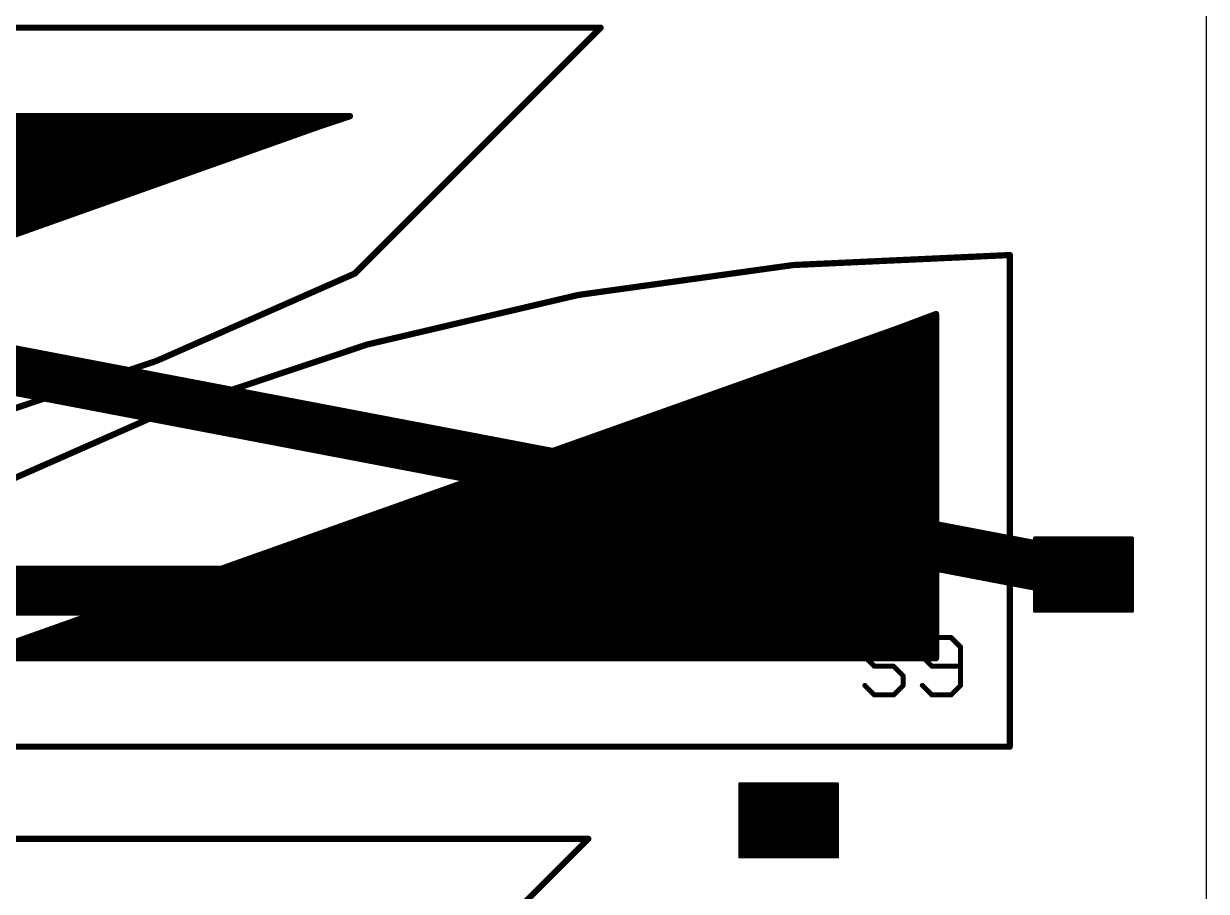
# Model space of a CAD drawing. Extents: x 0 to 82, y 0 to 110.
# Drawn here: x 57.93 to 82, y 36.56 to 54.21 of the extents above; entities that cross this region are included whole.
import ezdxf

# ---------------------------------------------------------------- set-up
doc = ezdxf.new("R2010")
doc.units = 0
for name, color, linetype in [('1', 22, 'CONTINUOUS'), ('16', 175, 'CONTINUOUS'), ('17', 82, 'CONTINUOUS'), ('18', 82, 'CONTINUOUS'), ('20', 7, 'CONTINUOUS'), ('21', 253, 'CONTINUOUS'), ('23', 7, 'CONTINUOUS'), ('25', 253, 'CONTINUOUS'), ('29', 253, 'CONTINUOUS'), ('30', 253, 'CONTINUOUS'), ('31', 253, 'CONTINUOUS')]:
    doc.layers.add(name, color=color, linetype=linetype)

# ---------------------------------------------------------------- blocks, each defined once
blk = doc.blocks.new('ROUNDP')
at = {"const_width": 0.5}
blk.add_lwpolyline([(0, -0.25, 1), (0, 0.25, 1), (0, -0.25)], format="xyb", dxfattribs=at)
blk = doc.blocks.new('RECT')
blk.add_solid([(-0.5, -0.5), (0.5, -0.5), (-0.5, 0.5), (0.5, 0.5)])
blk = doc.blocks.new('ROUNDV')
at = {"const_width": 0.5}
blk.add_lwpolyline([(0, -0.25, 1), (0, 0.25, 1), (0, -0.25)], format="xyb", dxfattribs=at)

msp = doc.modelspace()

# ---------------------------------------------------------------- linework, layer by layer
at = {"layer": '1'}
for p, q in [((45.125, 52.125), (61.8922, 52.125)), ((61.8922, 52.125), (61.9562, 52.1168)), ((61.9562, 52.1168), (62.016, 52.0927)), ((62.016, 52.0927), (62.0679, 52.0544)), ((62.0679, 52.0544), (62.1085, 52.0041)), ((62.1085, 52.0041), (62.135, 51.9453)), ((62.1189, 51.7566), (62.0828, 51.7031)), ((62.1404, 51.8174), (62.1189, 51.7566)), ((62.135, 51.9453), (62.1459, 51.8817)), ((62.1459, 51.8817), (62.1404, 51.8174)), ((61.9767, 51.6315), (45.125, 45.625)), ((62.0343, 51.6605), (61.9767, 51.6315)), ((62.0828, 51.7031), (62.0343, 51.6605)), ((59.3983, 41.9935), (76.25, 48)), ((76.25, 48), (76.25, 41.5)), ((59.2561, 41.8684), (59.2922, 41.9219)), ((59.2922, 41.9219), (59.3407, 41.9645)), ((59.3407, 41.9645), (59.3983, 41.9935)), ((59.2291, 41.7433), (59.2346, 41.8076)), ((59.24, 41.6797), (59.2291, 41.7433)), ((59.2346, 41.8076), (59.2561, 41.8684)), ((59.2665, 41.6209), (59.24, 41.6797)), ((59.3071, 41.5706), (59.2665, 41.6209)), ((59.359, 41.5323), (59.3071, 41.5706)), ((59.4188, 41.5082), (59.359, 41.5323)), ((59.4828, 41.5), (59.4188, 41.5082)), ((76.25, 41.5), (59.4828, 41.5))]:
    msp.add_line(p, q, dxfattribs=at)
for points, const_width in [([(70.612, 42.672), (75.4, 44.6)], 1.016), ([(80.5, 43.75), (78.5, 43.75)], 0.05), ([(78.5, 43.75), (78.5, 42.25)], 0.05), ([(78.5, 43.7), (80.5, 43.7)], 0.05), ([(78.5, 43.65), (80.5, 43.65)], 0.05), ([(78.5, 43.6), (80.5, 43.6)], 0.05), ([(78.5, 43.55), (80.5, 43.55)], 0.05), ([(80.5, 42.25), (80.5, 43.75)], 0.05), ([(78.5, 43.5), (80.5, 43.5)], 0.05), ([(78.5, 43.45), (80.5, 43.45)], 0.05), ([(78.5, 43.4), (80.5, 43.4)], 0.05), ([(78.5, 43.35), (80.5, 43.35)], 0.05), ([(78.5, 43.3), (80.5, 43.3)], 0.05), ([(65.024, 42.672), (70.612, 42.672)], 1.016), ([(78.5, 43.25), (80.5, 43.25)], 0.05), ([(78.5, 43.2), (80.5, 43.2)], 0.05), ([(78.5, 43.15), (80.5, 43.15)], 0.05), ([(78.5, 43.1), (80.5, 43.1)], 0.05), ([(78.5, 43.05), (80.5, 43.05)], 0.05), ([(78.5, 43), (80.5, 43)], 0.05), ([(78.5, 42.95), (80.5, 42.95)], 0.05), ([(78.5, 42.9), (80.5, 42.9)], 0.05), ([(78.5, 42.85), (80.5, 42.85)], 0.05), ([(78.5, 42.8), (80.5, 42.8)], 0.05), ([(78.5, 42.75), (80.5, 42.75)], 0.05), ([(78.5, 42.7), (80.5, 42.7)], 0.05), ([(78.5, 42.65), (80.5, 42.65)], 0.05), ([(78.5, 42.6), (80.5, 42.6)], 0.05), ([(78.5, 42.55), (80.5, 42.55)], 0.05), ([(78.5, 42.5), (80.5, 42.5)], 0.05), ([(78.5, 42.45), (80.5, 42.45)], 0.05), ([(78.5, 42.4), (80.5, 42.4)], 0.05), ([(78.5, 42.35), (80.5, 42.35)], 0.05), ([(78.5, 42.3), (80.5, 42.3)], 0.05), ([(78.5, 42.25), (80.5, 42.25)], 0.05), ([(78.5, 42.25), (80.5, 42.25)], 0.05)]:
    msp.add_lwpolyline(points, dxfattribs=dict(at, const_width=const_width))
for points, const_width in [([(75.4949, 44.3644, 1), (75.3051, 44.8356)], 0.508), ([(78.5, 43.7625, 1), (78.5, 43.7375)], 0.025), ([(78.5125, 43.75, 1), (78.4875, 43.75)], 0.025), ([(78.5, 43.7125, 1), (78.5, 43.6875)], 0.025), ([(78.5, 43.6625, 1), (78.5, 43.6375)], 0.025), ([(78.5, 43.6125, 1), (78.5, 43.5875)], 0.025), ([(78.5, 43.5625, 1), (78.5, 43.5375)], 0.025), ([(80.5125, 43.75, 1), (80.4875, 43.75)], 0.025), ([(80.5, 43.7375, 1), (80.5, 43.7625)], 0.025), ([(80.5, 43.6875, 1), (80.5, 43.7125)], 0.025), ([(80.5, 43.6375, 1), (80.5, 43.6625)], 0.025), ([(80.5, 43.5875, 1), (80.5, 43.6125)], 0.025), ([(80.5, 43.5375, 1), (80.5, 43.5625)], 0.025), ([(78.5, 43.5125, 1), (78.5, 43.4875)], 0.025), ([(78.5, 43.4625, 1), (78.5, 43.4375)], 0.025), ([(78.5, 43.4125, 1), (78.5, 43.3875)], 0.025), ([(78.5, 43.3625, 1), (78.5, 43.3375)], 0.025), ([(78.5, 43.3125, 1), (78.5, 43.2875)], 0.025), ([(80.5, 43.4875, 1), (80.5, 43.5125)], 0.025), ([(80.5, 43.4375, 1), (80.5, 43.4625)], 0.025), ([(80.5, 43.3875, 1), (80.5, 43.4125)], 0.025), ([(80.5, 43.3375, 1), (80.5, 43.3625)], 0.025), ([(80.5, 43.2875, 1), (80.5, 43.3125)], 0.025), ([(65.024, 42.926, 1), (65.024, 42.418)], 0.508), ([(70.5171, 42.9076, 1), (70.7069, 42.4364)], 0.508), ([(70.612, 42.418, 1), (70.612, 42.926)], 0.508), ([(78.5, 43.2625, 1), (78.5, 43.2375)], 0.025), ([(78.5, 43.2125, 1), (78.5, 43.1875)], 0.025), ([(78.5, 43.1625, 1), (78.5, 43.1375)], 0.025), ([(78.5, 43.1125, 1), (78.5, 43.0875)], 0.025), ([(80.5, 43.2375, 1), (80.5, 43.2625)], 0.025), ([(80.5, 43.1875, 1), (80.5, 43.2125)], 0.025), ([(80.5, 43.1375, 1), (80.5, 43.1625)], 0.025), ([(80.5, 43.0875, 1), (80.5, 43.1125)], 0.025), ([(78.5, 43.0625, 1), (78.5, 43.0375)], 0.025), ([(78.5, 43.0125, 1), (78.5, 42.9875)], 0.025), ([(78.5, 42.9625, 1), (78.5, 42.9375)], 0.025), ([(78.5, 42.9125, 1), (78.5, 42.8875)], 0.025), ([(78.5, 42.8625, 1), (78.5, 42.8375)], 0.025), ([(80.5, 43.0375, 1), (80.5, 43.0625)], 0.025), ([(80.5, 42.9875, 1), (80.5, 43.0125)], 0.025), ([(80.5, 42.9375, 1), (80.5, 42.9625)], 0.025), ([(80.5, 42.8875, 1), (80.5, 42.9125)], 0.025), ([(80.5, 42.8375, 1), (80.5, 42.8625)], 0.025), ([(78.5, 42.8125, 1), (78.5, 42.7875)], 0.025), ([(78.5, 42.7625, 1), (78.5, 42.7375)], 0.025), ([(78.5, 42.7125, 1), (78.5, 42.6875)], 0.025), ([(78.5, 42.6625, 1), (78.5, 42.6375)], 0.025), ([(78.5, 42.6125, 1), (78.5, 42.5875)], 0.025), ([(80.5, 42.7875, 1), (80.5, 42.8125)], 0.025), ([(80.5, 42.7375, 1), (80.5, 42.7625)], 0.025), ([(80.5, 42.6875, 1), (80.5, 42.7125)], 0.025), ([(80.5, 42.6375, 1), (80.5, 42.6625)], 0.025), ([(80.5, 42.5875, 1), (80.5, 42.6125)], 0.025), ([(78.5, 42.5625, 1), (78.5, 42.5375)], 0.025), ([(78.5, 42.5125, 1), (78.5, 42.4875)], 0.025), ([(78.5, 42.4625, 1), (78.5, 42.4375)], 0.025), ([(78.5, 42.4125, 1), (78.5, 42.3875)], 0.025), ([(78.5, 42.3625, 1), (78.5, 42.3375)], 0.025), ([(80.5, 42.5375, 1), (80.5, 42.5625)], 0.025), ([(80.5, 42.4875, 1), (80.5, 42.5125)], 0.025), ([(80.5, 42.4375, 1), (80.5, 42.4625)], 0.025), ([(80.5, 42.3875, 1), (80.5, 42.4125)], 0.025), ([(80.5, 42.3375, 1), (80.5, 42.3625)], 0.025), ([(78.5, 42.3125, 1), (78.5, 42.2875)], 0.025), ([(78.5, 42.2625, 1), (78.5, 42.2375)], 0.025), ([(78.5, 42.2625, 1), (78.5, 42.2375)], 0.025), ([(78.4875, 42.25, 1), (78.5125, 42.25)], 0.025), ([(80.4875, 42.25, 1), (80.5125, 42.25)], 0.025), ([(80.5, 42.2875, 1), (80.5, 42.3125)], 0.025), ([(80.5, 42.2375, 1), (80.5, 42.2625)], 0.025), ([(80.5, 42.2375, 1), (80.5, 42.2625)], 0.025)]:
    msp.add_lwpolyline(points, format="xyb", dxfattribs=dict(at, const_width=const_width))
at = {"layer": '16', "const_width": 1.016}
for points in [[(49.276, 48.768), (79.5, 43)], [(53.34, 42.672), (65.024, 42.672)]]:
    msp.add_lwpolyline(points, dxfattribs=at)
at = {"layer": '16', "const_width": 0.508}
for points in [[(79.4524, 42.7505, 1), (79.5476, 43.2495)], [(65.024, 42.418, 1), (65.024, 42.926)]]:
    msp.add_lwpolyline(points, format="xyb", dxfattribs=at)
at = {"layer": '20'}
msp.add_line((82, 0), (82, 109.5), dxfattribs=at)
at = {"layer": '21', "const_width": 0.127}
for points in [[(69.675, 54.125), (43.375, 54.125)], [(64.675, 49.125), (69.675, 54.125)], [(78, 39.5), (78, 49.5)], [(51.7, 39.5), (78, 39.5)], [(69.425, 37.625), (43.125, 37.625)], [(64.425, 32.625), (69.425, 37.625)]]:
    msp.add_lwpolyline(points, dxfattribs=at)
at = {"layer": '21'}
for points, const_width in [([(69.6975, 54.1025, 1), (69.6525, 54.1475)], 0.0635), ([(69.675, 54.0932, 1), (69.675, 54.1568)], 0.0635), ([(78, 49.5, 0.1158), (56.7, 44.5)], 0.127), ([(78.0318, 49.5, 1), (77.9682, 49.5)], 0.0635), ([(78, 49.4682, 1), (78, 49.5318)], 0.0635), ([(43.375, 44.125, 0.1158), (64.675, 49.125)], 0.127), ([(64.6525, 49.1475, 1), (64.6975, 49.1025)], 0.0635), ([(64.6891, 49.0966, 1), (64.6609, 49.1534)], 0.0635), ([(77.9682, 39.5, 1), (78.0318, 39.5)], 0.0635), ([(78, 39.4682, 1), (78, 39.5318)], 0.0635), ([(69.4475, 37.6025, 1), (69.4025, 37.6475)], 0.0635), ([(69.425, 37.5932, 1), (69.425, 37.6568)], 0.0635)]:
    msp.add_lwpolyline(points, format="xyb", dxfattribs=dict(at, const_width=const_width))
at = {"layer": '23'}
msp.add_point((78, 39.5), dxfattribs=at)
at = {"layer": '25', "const_width": 0.1016}
for points in [[(75.2457, 41.7202), (75.0508, 41.5253)], [(75.6355, 41.7202), (75.2457, 41.7202)], [(75.8304, 41.5253), (75.6355, 41.7202)], [(76.4151, 41.7202), (76.2202, 41.5253)], [(76.8049, 41.7202), (76.4151, 41.7202)], [(76.9998, 41.5253), (76.8049, 41.7202)], [(75.0508, 41.5253), (75.0508, 41.3304)], [(76.2202, 41.5253), (76.2202, 41.3304)], [(76.9998, 40.7457), (76.9998, 41.5253)], [(75.0508, 41.3304), (75.2457, 41.1355)], [(75.2457, 41.1355), (75.6355, 41.1355)], [(75.6355, 41.1355), (75.8304, 40.9406)], [(76.2202, 41.3304), (76.4151, 41.1355)], [(76.4151, 41.1355), (76.9998, 41.1355)], [(75.8304, 40.9406), (75.8304, 40.7457)], [(75.2457, 40.5508), (75.0508, 40.7457)], [(75.8304, 40.7457), (75.6355, 40.5508)], [(76.2202, 40.7457), (76.4151, 40.5508)], [(76.8049, 40.5508), (76.9998, 40.7457)], [(75.6355, 40.5508), (75.2457, 40.5508)], [(76.4151, 40.5508), (76.8049, 40.5508)]]:
    msp.add_lwpolyline(points, dxfattribs=at)
at = {"layer": '25', "const_width": 0.0508}
for points in [[(75.2457, 41.7456, 1), (75.2457, 41.6948)], [(75.2637, 41.7022, 1), (75.2277, 41.7382)], [(75.6535, 41.7382, 1), (75.6175, 41.7022)], [(75.6355, 41.6948, 1), (75.6355, 41.7456)], [(76.4151, 41.7456, 1), (76.4151, 41.6948)], [(76.4331, 41.7022, 1), (76.3971, 41.7382)], [(76.8229, 41.7382, 1), (76.7869, 41.7022)], [(76.8049, 41.6948, 1), (76.8049, 41.7456)], [(75.0328, 41.5433, 1), (75.0688, 41.5073)], [(75.0762, 41.5253, 1), (75.0254, 41.5253)], [(75.8124, 41.5073, 1), (75.8484, 41.5433)], [(76.2022, 41.5433, 1), (76.2382, 41.5073)], [(76.2456, 41.5253, 1), (76.1948, 41.5253)], [(77.0252, 41.5253, 1), (76.9744, 41.5253)], [(76.9818, 41.5073, 1), (77.0178, 41.5433)], [(75.0688, 41.3484, 1), (75.0328, 41.3124)], [(75.0254, 41.3304, 1), (75.0762, 41.3304)], [(75.2457, 41.1609, 1), (75.2457, 41.1101)], [(75.2277, 41.1175, 1), (75.2637, 41.1535)], [(75.6535, 41.1535, 1), (75.6175, 41.1175)], [(75.6355, 41.1101, 1), (75.6355, 41.1609)], [(76.2382, 41.3484, 1), (76.2022, 41.3124)], [(76.1948, 41.3304, 1), (76.2456, 41.3304)], [(76.4151, 41.1609, 1), (76.4151, 41.1101)], [(76.3971, 41.1175, 1), (76.4331, 41.1535)], [(76.9998, 41.1101, 1), (76.9998, 41.1609)], [(75.8558, 40.9406, 1), (75.805, 40.9406)], [(75.8124, 40.9226, 1), (75.8484, 40.9586)], [(75.0688, 40.7637, 1), (75.0328, 40.7277)], [(75.805, 40.7457, 1), (75.8558, 40.7457)], [(75.8484, 40.7277, 1), (75.8124, 40.7637)], [(76.2382, 40.7637, 1), (76.2022, 40.7277)], [(76.9744, 40.7457, 1), (77.0252, 40.7457)], [(77.0178, 40.7277, 1), (76.9818, 40.7637)], [(75.2457, 40.5762, 1), (75.2457, 40.5254)], [(75.2277, 40.5328, 1), (75.2637, 40.5688)], [(75.6175, 40.5688, 1), (75.6535, 40.5328)], [(75.6355, 40.5254, 1), (75.6355, 40.5762)], [(76.4151, 40.5762, 1), (76.4151, 40.5254)], [(76.3971, 40.5328, 1), (76.4331, 40.5688)], [(76.7869, 40.5688, 1), (76.8229, 40.5328)], [(76.8049, 40.5254, 1), (76.8049, 40.5762)]]:
    msp.add_lwpolyline(points, format="xyb", dxfattribs=at)
at = {"layer": '29'}
for points, const_width in [([(64.575, 52.325), (44.875, 52.325)], 0.127), ([(64.26, 52.22), (44.875, 52.22)], 0.127), ([(63.975, 52.125), (64.575, 52.325)], 0.127), ([(63.8849, 52.093), (44.875, 52.093)], 0.127), ([(63.5274, 51.966), (44.875, 51.966)], 0.127), ([(45.675, 45.625), (63.975, 52.125)], 0.127), ([(63.1698, 51.839), (44.875, 51.839)], 0.127), ([(62.8122, 51.712), (44.875, 51.712)], 0.127), ([(62.4547, 51.585), (44.875, 51.585)], 0.127), ([(62.0971, 51.458), (44.875, 51.458)], 0.127), ([(61.7396, 51.331), (44.875, 51.331)], 0.127), ([(61.382, 51.204), (44.875, 51.204)], 0.127), ([(61.0245, 51.077), (44.875, 51.077)], 0.127), ([(60.6669, 50.95), (44.875, 50.95)], 0.127), ([(60.3094, 50.823), (44.875, 50.823)], 0.127), ([(59.9518, 50.696), (44.875, 50.696)], 0.127), ([(59.5943, 50.569), (44.875, 50.569)], 0.127), ([(59.2367, 50.442), (44.875, 50.442)], 0.127), ([(58.8792, 50.315), (44.875, 50.315)], 0.127), ([(58.5216, 50.188), (44.875, 50.188)], 0.127), ([(58.164, 50.061), (44.875, 50.061)], 0.127), ([(76.5, 48.3), (75.7, 48)], 0.127), ([(76.0627, 48.136), (76.5, 48.136)], 0.127), ([(76.4013, 48.263), (76.5, 48.263)], 0.127), ([(76.5, 41.3), (76.5, 48.3)], 0.127), ([(75.7, 48), (57.4, 41.5)], 0.127), ([(75.3678, 47.882), (76.5, 47.882)], 0.127), ([(75.724, 48.009), (76.5, 48.009)], 0.127), ([(74.6527, 47.628), (76.5, 47.628)], 0.127), ([(75.0102, 47.755), (76.5, 47.755)], 0.127), ([(73.9376, 47.374), (76.5, 47.374)], 0.127), ([(74.2951, 47.501), (76.5, 47.501)], 0.127), ([(73.2225, 47.12), (76.5, 47.12)], 0.127), ([(73.58, 47.247), (76.5, 47.247)], 0.127), ([(72.5074, 46.866), (76.5, 46.866)], 0.127), ([(72.8649, 46.993), (76.5, 46.993)], 0.127), ([(72.1498, 46.739), (76.5, 46.739)], 0.127), ([(71.4347, 46.485), (76.5, 46.485)], 0.127), ([(71.7922, 46.612), (76.5, 46.612)], 0.127), ([(70.7196, 46.231), (76.5, 46.231)], 0.127), ([(71.0771, 46.358), (76.5, 46.358)], 0.127), ([(70.0045, 45.977), (76.5, 45.977)], 0.127), ([(70.362, 46.104), (76.5, 46.104)], 0.127), ([(69.2894, 45.723), (76.5, 45.723)], 0.127), ([(69.6469, 45.85), (76.5, 45.85)], 0.127), ([(68.5743, 45.469), (76.5, 45.469)], 0.127), ([(68.9318, 45.596), (76.5, 45.596)], 0.127), ([(67.8592, 45.215), (76.5, 45.215)], 0.127), ([(68.2167, 45.342), (76.5, 45.342)], 0.127), ([(67.144, 44.961), (76.5, 44.961)], 0.127), ([(67.5016, 45.088), (76.5, 45.088)], 0.127), ([(66.4289, 44.707), (76.5, 44.707)], 0.127), ([(66.7865, 44.834), (76.5, 44.834)], 0.127), ([(66.0714, 44.58), (76.5, 44.58)], 0.127), ([(65.3563, 44.326), (76.5, 44.326)], 0.127), ([(65.7138, 44.453), (76.5, 44.453)], 0.127), ([(64.6412, 44.072), (76.5, 44.072)], 0.127), ([(64.9987, 44.199), (76.5, 44.199)], 0.127), ([(63.9261, 43.818), (76.5, 43.818)], 0.127), ([(64.2836, 43.945), (76.5, 43.945)], 0.127), ([(63.211, 43.564), (76.5, 43.564)], 0.127), ([(63.5685, 43.691), (76.5, 43.691)], 0.127), ([(62.4958, 43.31), (76.5, 43.31)], 0.127), ([(62.8534, 43.437), (76.5, 43.437)], 0.127), ([(61.7807, 43.056), (76.5, 43.056)], 0.127), ([(62.1383, 43.183), (76.5, 43.183)], 0.127), ([(61.0656, 42.802), (76.5, 42.802)], 0.127), ([(61.4232, 42.929), (76.5, 42.929)], 0.127), ([(60.3505, 42.548), (76.5, 42.548)], 0.127), ([(60.7081, 42.675), (76.5, 42.675)], 0.127), ([(59.6354, 42.294), (76.5, 42.294)], 0.127), ([(59.993, 42.421), (76.5, 42.421)], 0.127), ([(59.2779, 42.167), (76.5, 42.167)], 0.127), ([(58.5628, 41.913), (76.5, 41.913)], 0.127), ([(58.9203, 42.04), (76.5, 42.04)], 0.127), ([(57.8476, 41.659), (76.5, 41.659)], 0.127), ([(58.2052, 41.786), (76.5, 41.786)], 0.127), ([(57.115, 41.405), (76.5, 41.405)], 0.127), ([(57.4901, 41.532), (76.5, 41.532)], 0.127), ([(56.8, 41.3), (76.5, 41.3)], 0.127), ([(72.5, 38.75), (72.5, 37.25)], 0.05), ([(74.5, 38.75), (72.5, 38.75)], 0.05), ([(74.5, 37.25), (74.5, 38.75)], 0.05), ([(72.5, 38.7), (74.5, 38.7)], 0.05), ([(72.5, 38.65), (74.5, 38.65)], 0.05), ([(72.5, 38.6), (74.5, 38.6)], 0.05), ([(72.5, 38.55), (74.5, 38.55)], 0.05), ([(72.5, 38.5), (74.5, 38.5)], 0.05), ([(72.5, 38.45), (74.5, 38.45)], 0.05), ([(72.5, 38.4), (74.5, 38.4)], 0.05), ([(72.5, 38.35), (74.5, 38.35)], 0.05), ([(72.5, 38.3), (74.5, 38.3)], 0.05), ([(72.5, 38.25), (74.5, 38.25)], 0.05), ([(72.5, 38.2), (74.5, 38.2)], 0.05), ([(72.5, 38.15), (74.5, 38.15)], 0.05), ([(72.5, 38.1), (74.5, 38.1)], 0.05), ([(72.5, 38.05), (74.5, 38.05)], 0.05), ([(72.5, 38), (74.5, 38)], 0.05), ([(72.5, 37.95), (74.5, 37.95)], 0.05), ([(72.5, 37.9), (74.5, 37.9)], 0.05), ([(72.5, 37.85), (74.5, 37.85)], 0.05), ([(72.5, 37.8), (74.5, 37.8)], 0.05), ([(72.5, 37.75), (74.5, 37.75)], 0.05), ([(72.5, 37.7), (74.5, 37.7)], 0.05), ([(72.5, 37.65), (74.5, 37.65)], 0.05), ([(72.5, 37.6), (74.5, 37.6)], 0.05), ([(72.5, 37.55), (74.5, 37.55)], 0.05), ([(72.5, 37.5), (74.5, 37.5)], 0.05), ([(72.5, 37.45), (74.5, 37.45)], 0.05), ([(72.5, 37.4), (74.5, 37.4)], 0.05), ([(72.5, 37.35), (74.5, 37.35)], 0.05), ([(72.5, 37.3), (74.5, 37.3)], 0.05), ([(72.5, 37.25), (74.5, 37.25)], 0.05), ([(72.5, 37.25), (74.5, 37.25)], 0.05)]:
    msp.add_lwpolyline(points, dxfattribs=dict(at, const_width=const_width))
for points, const_width in [([(64.26, 52.1883, 1), (64.26, 52.2518)], 0.0635), ([(64.585, 52.2949, 1), (64.565, 52.3551)], 0.0635), ([(64.575, 52.2933, 1), (64.575, 52.3568)], 0.0635), ([(63.5274, 51.9342, 1), (63.5274, 51.9978)], 0.0635), ([(63.8849, 52.0613, 1), (63.8849, 52.1248)], 0.0635), ([(63.965, 52.1551, 1), (63.985, 52.0949)], 0.0635), ([(63.9856, 52.0951, 1), (63.9644, 52.1549)], 0.0635), ([(62.8122, 51.6803, 1), (62.8122, 51.7438)], 0.0635), ([(63.1698, 51.8073, 1), (63.1698, 51.8708)], 0.0635), ([(62.0971, 51.4263, 1), (62.0971, 51.4898)], 0.0635), ([(62.4547, 51.5532, 1), (62.4547, 51.6168)], 0.0635), ([(61.382, 51.1722, 1), (61.382, 51.2358)], 0.0635), ([(61.7396, 51.2993, 1), (61.7396, 51.3628)], 0.0635), ([(61.0245, 51.0453, 1), (61.0245, 51.1088)], 0.0635), ([(60.3094, 50.7912, 1), (60.3094, 50.8548)], 0.0635), ([(60.6669, 50.9183, 1), (60.6669, 50.9818)], 0.0635), ([(59.5943, 50.5373, 1), (59.5943, 50.6008)], 0.0635), ([(59.9518, 50.6643, 1), (59.9518, 50.7278)], 0.0635), ([(58.8792, 50.2833, 1), (58.8792, 50.3468)], 0.0635), ([(59.2367, 50.4102, 1), (59.2367, 50.4738)], 0.0635), ([(58.164, 50.0292, 1), (58.164, 50.0928)], 0.0635), ([(58.5216, 50.1562, 1), (58.5216, 50.2198)], 0.0635), ([(76.0627, 48.1678, 1), (76.0627, 48.1043)], 0.0635), ([(76.4013, 48.2948, 1), (76.4013, 48.2313)], 0.0635), ([(76.5318, 48.3, 1), (76.4682, 48.3)], 0.0635), ([(76.5111, 48.2703, 1), (76.4889, 48.3297)], 0.0635), ([(76.5, 48.2313, 1), (76.5, 48.2948)], 0.0635), ([(76.5, 48.1043, 1), (76.5, 48.1678)], 0.0635), ([(75.3678, 47.9138, 1), (75.3678, 47.8503)], 0.0635), ([(75.6889, 48.0297, 1), (75.7111, 47.9703)], 0.0635), ([(75.7106, 47.9701, 1), (75.6894, 48.0299)], 0.0635), ([(75.724, 48.0408, 1), (75.724, 47.9772)], 0.0635), ([(76.5, 47.9772, 1), (76.5, 48.0408)], 0.0635), ([(76.5, 47.8503, 1), (76.5, 47.9138)], 0.0635), ([(74.6527, 47.6598, 1), (74.6527, 47.5962)], 0.0635), ([(75.0102, 47.7868, 1), (75.0102, 47.7233)], 0.0635), ([(76.5, 47.7233, 1), (76.5, 47.7868)], 0.0635), ([(76.5, 47.5962, 1), (76.5, 47.6598)], 0.0635), ([(73.9376, 47.4058, 1), (73.9376, 47.3422)], 0.0635), ([(74.2951, 47.5328, 1), (74.2951, 47.4693)], 0.0635), ([(76.5, 47.4693, 1), (76.5, 47.5328)], 0.0635), ([(76.5, 47.3422, 1), (76.5, 47.4058)], 0.0635), ([(73.2225, 47.1518, 1), (73.2225, 47.0883)], 0.0635), ([(73.58, 47.2788, 1), (73.58, 47.2152)], 0.0635), ([(76.5, 47.2152, 1), (76.5, 47.2788)], 0.0635), ([(76.5, 47.0883, 1), (76.5, 47.1518)], 0.0635), ([(72.5074, 46.8978, 1), (72.5074, 46.8342)], 0.0635), ([(72.8649, 47.0248, 1), (72.8649, 46.9612)], 0.0635), ([(76.5, 46.9612, 1), (76.5, 47.0248)], 0.0635), ([(76.5, 46.8342, 1), (76.5, 46.8978)], 0.0635), ([(72.1498, 46.7708, 1), (72.1498, 46.7073)], 0.0635), ([(76.5, 46.7073, 1), (76.5, 46.7708)], 0.0635), ([(71.4347, 46.5168, 1), (71.4347, 46.4532)], 0.0635), ([(71.7922, 46.6438, 1), (71.7922, 46.5802)], 0.0635), ([(76.5, 46.5802, 1), (76.5, 46.6438)], 0.0635), ([(76.5, 46.4532, 1), (76.5, 46.5168)], 0.0635), ([(70.7196, 46.2628, 1), (70.7196, 46.1992)], 0.0635), ([(71.0771, 46.3898, 1), (71.0771, 46.3263)], 0.0635), ([(76.5, 46.3263, 1), (76.5, 46.3898)], 0.0635), ([(76.5, 46.1992, 1), (76.5, 46.2628)], 0.0635), ([(70.0045, 46.0088, 1), (70.0045, 45.9453)], 0.0635), ([(70.362, 46.1358, 1), (70.362, 46.0722)], 0.0635), ([(76.5, 46.0722, 1), (76.5, 46.1358)], 0.0635), ([(76.5, 45.9453, 1), (76.5, 46.0088)], 0.0635), ([(69.2894, 45.7548, 1), (69.2894, 45.6912)], 0.0635), ([(69.6469, 45.8818, 1), (69.6469, 45.8182)], 0.0635), ([(76.5, 45.8182, 1), (76.5, 45.8818)], 0.0635), ([(76.5, 45.6912, 1), (76.5, 45.7548)], 0.0635), ([(68.5743, 45.5008, 1), (68.5743, 45.4372)], 0.0635), ([(68.9318, 45.6278, 1), (68.9318, 45.5643)], 0.0635), ([(76.5, 45.5643, 1), (76.5, 45.6278)], 0.0635), ([(76.5, 45.4372, 1), (76.5, 45.5008)], 0.0635), ([(67.8592, 45.2468, 1), (67.8592, 45.1833)], 0.0635), ([(68.2167, 45.3738, 1), (68.2167, 45.3102)], 0.0635), ([(76.5, 45.3102, 1), (76.5, 45.3738)], 0.0635), ([(76.5, 45.1833, 1), (76.5, 45.2468)], 0.0635), ([(67.144, 44.9928, 1), (67.144, 44.9293)], 0.0635), ([(67.5016, 45.1198, 1), (67.5016, 45.0562)], 0.0635), ([(76.5, 45.0562, 1), (76.5, 45.1198)], 0.0635), ([(76.5, 44.9293, 1), (76.5, 44.9928)], 0.0635), ([(66.4289, 44.7388, 1), (66.4289, 44.6752)], 0.0635), ([(66.7865, 44.8658, 1), (66.7865, 44.8023)], 0.0635), ([(76.5, 44.8023, 1), (76.5, 44.8658)], 0.0635), ([(76.5, 44.6752, 1), (76.5, 44.7388)], 0.0635), ([(66.0714, 44.6118, 1), (66.0714, 44.5483)], 0.0635), ([(76.5, 44.5483, 1), (76.5, 44.6118)], 0.0635), ([(65.3563, 44.3578, 1), (65.3563, 44.2942)], 0.0635), ([(65.7138, 44.4848, 1), (65.7138, 44.4213)], 0.0635), ([(76.5, 44.4213, 1), (76.5, 44.4848)], 0.0635), ([(76.5, 44.2942, 1), (76.5, 44.3578)], 0.0635), ([(64.6412, 44.1038, 1), (64.6412, 44.0403)], 0.0635), ([(64.9987, 44.2308, 1), (64.9987, 44.1673)], 0.0635), ([(76.5, 44.1673, 1), (76.5, 44.2308)], 0.0635), ([(76.5, 44.0403, 1), (76.5, 44.1038)], 0.0635), ([(63.9261, 43.8498, 1), (63.9261, 43.7863)], 0.0635), ([(64.2836, 43.9768, 1), (64.2836, 43.9132)], 0.0635), ([(76.5, 43.9132, 1), (76.5, 43.9768)], 0.0635), ([(76.5, 43.7863, 1), (76.5, 43.8498)], 0.0635), ([(63.211, 43.5958, 1), (63.211, 43.5322)], 0.0635), ([(63.5685, 43.7228, 1), (63.5685, 43.6593)], 0.0635), ([(76.5, 43.6593, 1), (76.5, 43.7228)], 0.0635), ([(76.5, 43.5322, 1), (76.5, 43.5958)], 0.0635), ([(62.4958, 43.3418, 1), (62.4958, 43.2782)], 0.0635), ([(62.8534, 43.4688, 1), (62.8534, 43.4053)], 0.0635), ([(76.5, 43.4053, 1), (76.5, 43.4688)], 0.0635), ([(76.5, 43.2782, 1), (76.5, 43.3418)], 0.0635), ([(61.7807, 43.0878, 1), (61.7807, 43.0243)], 0.0635), ([(62.1383, 43.2148, 1), (62.1383, 43.1512)], 0.0635), ([(76.5, 43.1512, 1), (76.5, 43.2148)], 0.0635), ([(76.5, 43.0243, 1), (76.5, 43.0878)], 0.0635), ([(61.0656, 42.8338, 1), (61.0656, 42.7702)], 0.0635), ([(61.4232, 42.9608, 1), (61.4232, 42.8972)], 0.0635), ([(76.5, 42.8972, 1), (76.5, 42.9608)], 0.0635), ([(76.5, 42.7702, 1), (76.5, 42.8338)], 0.0635), ([(60.3505, 42.5798, 1), (60.3505, 42.5162)], 0.0635), ([(60.7081, 42.7068, 1), (60.7081, 42.6433)], 0.0635), ([(76.5, 42.6433, 1), (76.5, 42.7068)], 0.0635), ([(76.5, 42.5162, 1), (76.5, 42.5798)], 0.0635), ([(59.6354, 42.3258, 1), (59.6354, 42.2623)], 0.0635), ([(59.993, 42.4528, 1), (59.993, 42.3892)], 0.0635), ([(76.5, 42.3892, 1), (76.5, 42.4528)], 0.0635), ([(76.5, 42.2623, 1), (76.5, 42.3258)], 0.0635), ([(59.2779, 42.1988, 1), (59.2779, 42.1352)], 0.0635), ([(76.5, 42.1352, 1), (76.5, 42.1988)], 0.0635), ([(58.5628, 41.9448, 1), (58.5628, 41.8813)], 0.0635), ([(58.9203, 42.0718, 1), (58.9203, 42.0082)], 0.0635), ([(76.5, 42.0082, 1), (76.5, 42.0718)], 0.0635), ([(76.5, 41.8813, 1), (76.5, 41.9448)], 0.0635), ([(58.2052, 41.8178, 1), (58.2052, 41.7542)], 0.0635), ([(76.5, 41.7542, 1), (76.5, 41.8178)], 0.0635), ([(76.5, 41.6272, 1), (76.5, 41.6908)], 0.0635), ([(76.5, 41.5003, 1), (76.5, 41.5638)], 0.0635), ([(76.5, 41.3732, 1), (76.5, 41.4368)], 0.0635), ([(76.4682, 41.3, 1), (76.5318, 41.3)], 0.0635), ([(76.5, 41.2683, 1), (76.5, 41.3318)], 0.0635), ([(72.5125, 38.75, 1), (72.4875, 38.75)], 0.025), ([(72.5, 38.7625, 1), (72.5, 38.7375)], 0.025), ([(74.5125, 38.75, 1), (74.4875, 38.75)], 0.025), ([(74.5, 38.7375, 1), (74.5, 38.7625)], 0.025), ([(72.5, 38.7125, 1), (72.5, 38.6875)], 0.025), ([(72.5, 38.6625, 1), (72.5, 38.6375)], 0.025), ([(72.5, 38.6125, 1), (72.5, 38.5875)], 0.025), ([(72.5, 38.5625, 1), (72.5, 38.5375)], 0.025), ([(72.5, 38.5125, 1), (72.5, 38.4875)], 0.025), ([(74.5, 38.6875, 1), (74.5, 38.7125)], 0.025), ([(74.5, 38.6375, 1), (74.5, 38.6625)], 0.025), ([(74.5, 38.5875, 1), (74.5, 38.6125)], 0.025), ([(74.5, 38.5375, 1), (74.5, 38.5625)], 0.025), ([(74.5, 38.4875, 1), (74.5, 38.5125)], 0.025), ([(72.5, 38.4625, 1), (72.5, 38.4375)], 0.025), ([(72.5, 38.4125, 1), (72.5, 38.3875)], 0.025), ([(72.5, 38.3625, 1), (72.5, 38.3375)], 0.025), ([(72.5, 38.3125, 1), (72.5, 38.2875)], 0.025), ([(72.5, 38.2625, 1), (72.5, 38.2375)], 0.025), ([(74.5, 38.4375, 1), (74.5, 38.4625)], 0.025), ([(74.5, 38.3875, 1), (74.5, 38.4125)], 0.025), ([(74.5, 38.3375, 1), (74.5, 38.3625)], 0.025), ([(74.5, 38.2875, 1), (74.5, 38.3125)], 0.025), ([(74.5, 38.2375, 1), (74.5, 38.2625)], 0.025), ([(72.5, 38.2125, 1), (72.5, 38.1875)], 0.025), ([(72.5, 38.1625, 1), (72.5, 38.1375)], 0.025), ([(72.5, 38.1125, 1), (72.5, 38.0875)], 0.025), ([(72.5, 38.0625, 1), (72.5, 38.0375)], 0.025), ([(72.5, 38.0125, 1), (72.5, 37.9875)], 0.025), ([(74.5, 38.1875, 1), (74.5, 38.2125)], 0.025), ([(74.5, 38.1375, 1), (74.5, 38.1625)], 0.025), ([(74.5, 38.0875, 1), (74.5, 38.1125)], 0.025), ([(74.5, 38.0375, 1), (74.5, 38.0625)], 0.025), ([(74.5, 37.9875, 1), (74.5, 38.0125)], 0.025), ([(72.5, 37.9625, 1), (72.5, 37.9375)], 0.025), ([(72.5, 37.9125, 1), (72.5, 37.8875)], 0.025), ([(72.5, 37.8625, 1), (72.5, 37.8375)], 0.025), ([(72.5, 37.8125, 1), (72.5, 37.7875)], 0.025), ([(74.5, 37.9375, 1), (74.5, 37.9625)], 0.025), ([(74.5, 37.8875, 1), (74.5, 37.9125)], 0.025), ([(74.5, 37.8375, 1), (74.5, 37.8625)], 0.025), ([(74.5, 37.7875, 1), (74.5, 37.8125)], 0.025), ([(72.5, 37.7625, 1), (72.5, 37.7375)], 0.025), ([(72.5, 37.7125, 1), (72.5, 37.6875)], 0.025), ([(72.5, 37.6625, 1), (72.5, 37.6375)], 0.025), ([(72.5, 37.6125, 1), (72.5, 37.5875)], 0.025), ([(72.5, 37.5625, 1), (72.5, 37.5375)], 0.025), ([(74.5, 37.7375, 1), (74.5, 37.7625)], 0.025), ([(74.5, 37.6875, 1), (74.5, 37.7125)], 0.025), ([(74.5, 37.6375, 1), (74.5, 37.6625)], 0.025), ([(74.5, 37.5875, 1), (74.5, 37.6125)], 0.025), ([(74.5, 37.5375, 1), (74.5, 37.5625)], 0.025), ([(72.5, 37.5125, 1), (72.5, 37.4875)], 0.025), ([(72.5, 37.4625, 1), (72.5, 37.4375)], 0.025), ([(72.5, 37.4125, 1), (72.5, 37.3875)], 0.025), ([(72.5, 37.3625, 1), (72.5, 37.3375)], 0.025), ([(72.5, 37.3125, 1), (72.5, 37.2875)], 0.025), ([(74.5, 37.4875, 1), (74.5, 37.5125)], 0.025), ([(74.5, 37.4375, 1), (74.5, 37.4625)], 0.025), ([(74.5, 37.3875, 1), (74.5, 37.4125)], 0.025), ([(74.5, 37.3375, 1), (74.5, 37.3625)], 0.025), ([(74.5, 37.2875, 1), (74.5, 37.3125)], 0.025), ([(72.5, 37.2625, 1), (72.5, 37.2375)], 0.025), ([(72.5, 37.2625, 1), (72.5, 37.2375)], 0.025), ([(72.4875, 37.25, 1), (72.5125, 37.25)], 0.025), ([(74.4875, 37.25, 1), (74.5125, 37.25)], 0.025), ([(74.5, 37.2375, 1), (74.5, 37.2625)], 0.025), ([(74.5, 37.2375, 1), (74.5, 37.2625)], 0.025)]:
    msp.add_lwpolyline(points, format="xyb", dxfattribs=dict(at, const_width=const_width))
at = {"layer": '31', "const_width": 0.127}
for points in [[(45.075, 45.625), (63.375, 52.125)], [(63.375, 52.125), (45.075, 52.125)], [(63.2849, 52.093), (45.075, 52.093)], [(62.9274, 51.966), (45.075, 51.966)], [(62.5698, 51.839), (45.075, 51.839)], [(62.2122, 51.712), (45.075, 51.712)], [(61.8547, 51.585), (45.075, 51.585)], [(61.4971, 51.458), (45.075, 51.458)], [(61.1396, 51.331), (45.075, 51.331)], [(60.782, 51.204), (45.075, 51.204)], [(60.4245, 51.077), (45.075, 51.077)], [(60.0669, 50.95), (45.075, 50.95)], [(59.7094, 50.823), (45.075, 50.823)], [(59.3518, 50.696), (45.075, 50.696)], [(58.9943, 50.569), (45.075, 50.569)], [(58.6367, 50.442), (45.075, 50.442)], [(58.2792, 50.315), (45.075, 50.315)], [(57.9216, 50.188), (45.075, 50.188)], [(76.3, 48), (58, 41.5)], [(75.9678, 47.882), (76.3, 47.882)], [(76.3, 41.5), (76.3, 48)], [(75.2527, 47.628), (76.3, 47.628)], [(75.6102, 47.755), (76.3, 47.755)], [(74.5376, 47.374), (76.3, 47.374)], [(74.8951, 47.501), (76.3, 47.501)], [(73.8225, 47.12), (76.3, 47.12)], [(74.18, 47.247), (76.3, 47.247)], [(73.1074, 46.866), (76.3, 46.866)], [(73.4649, 46.993), (76.3, 46.993)], [(72.7498, 46.739), (76.3, 46.739)], [(72.0347, 46.485), (76.3, 46.485)], [(72.3922, 46.612), (76.3, 46.612)], [(71.3196, 46.231), (76.3, 46.231)], [(71.6771, 46.358), (76.3, 46.358)], [(70.6045, 45.977), (76.3, 45.977)], [(70.962, 46.104), (76.3, 46.104)], [(69.8894, 45.723), (76.3, 45.723)], [(70.2469, 45.85), (76.3, 45.85)], [(69.1743, 45.469), (76.3, 45.469)], [(69.5318, 45.596), (76.3, 45.596)], [(68.4592, 45.215), (76.3, 45.215)], [(68.8167, 45.342), (76.3, 45.342)], [(67.744, 44.961), (76.3, 44.961)], [(68.1016, 45.088), (76.3, 45.088)], [(67.0289, 44.707), (76.3, 44.707)], [(67.3865, 44.834), (76.3, 44.834)], [(66.6714, 44.58), (76.3, 44.58)], [(65.9563, 44.326), (76.3, 44.326)], [(66.3138, 44.453), (76.3, 44.453)], [(65.2412, 44.072), (76.3, 44.072)], [(65.5987, 44.199), (76.3, 44.199)], [(64.5261, 43.818), (76.3, 43.818)], [(64.8836, 43.945), (76.3, 43.945)], [(63.811, 43.564), (76.3, 43.564)], [(64.1685, 43.691), (76.3, 43.691)], [(63.0958, 43.31), (76.3, 43.31)], [(63.4534, 43.437), (76.3, 43.437)], [(62.3807, 43.056), (76.3, 43.056)], [(62.7383, 43.183), (76.3, 43.183)], [(61.6656, 42.802), (76.3, 42.802)], [(62.0232, 42.929), (76.3, 42.929)], [(60.9505, 42.548), (76.3, 42.548)], [(61.3081, 42.675), (76.3, 42.675)], [(60.2354, 42.294), (76.3, 42.294)], [(60.593, 42.421), (76.3, 42.421)], [(59.8779, 42.167), (76.3, 42.167)], [(59.1628, 41.913), (76.3, 41.913)], [(59.5203, 42.04), (76.3, 42.04)], [(58.4476, 41.659), (76.3, 41.659)], [(58.8052, 41.786), (76.3, 41.786)], [(58, 41.5), (76.3, 41.5)], [(58.0901, 41.532), (76.3, 41.532)]]:
    msp.add_lwpolyline(points, dxfattribs=at)
at = {"layer": '31', "const_width": 0.0635}
for points in [[(62.9274, 51.9342, 1), (62.9274, 51.9978)], [(63.2849, 52.0613, 1), (63.2849, 52.1248)], [(63.3856, 52.0951, 1), (63.3644, 52.1549)], [(63.375, 52.0932, 1), (63.375, 52.1568)], [(62.2122, 51.6803, 1), (62.2122, 51.7438)], [(62.5698, 51.8073, 1), (62.5698, 51.8708)], [(61.4971, 51.4263, 1), (61.4971, 51.4898)], [(61.8547, 51.5532, 1), (61.8547, 51.6168)], [(60.782, 51.1722, 1), (60.782, 51.2358)], [(61.1396, 51.2993, 1), (61.1396, 51.3628)], [(60.4245, 51.0453, 1), (60.4245, 51.1088)], [(59.7094, 50.7912, 1), (59.7094, 50.8548)], [(60.0669, 50.9183, 1), (60.0669, 50.9818)], [(58.9943, 50.5373, 1), (58.9943, 50.6008)], [(59.3518, 50.6643, 1), (59.3518, 50.7278)], [(58.2792, 50.2833, 1), (58.2792, 50.3468)], [(58.6367, 50.4102, 1), (58.6367, 50.4738)], [(57.9216, 50.1562, 1), (57.9216, 50.2198)], [(75.9678, 47.9138, 1), (75.9678, 47.8503)], [(76.3317, 48, 1), (76.2682, 48)], [(76.3106, 47.9701, 1), (76.2894, 48.0299)], [(76.3, 47.8503, 1), (76.3, 47.9138)], [(75.2527, 47.6598, 1), (75.2527, 47.5962)], [(75.6102, 47.7868, 1), (75.6102, 47.7233)], [(76.3, 47.7233, 1), (76.3, 47.7868)], [(76.3, 47.5962, 1), (76.3, 47.6598)], [(74.5376, 47.4058, 1), (74.5376, 47.3422)], [(74.8951, 47.5328, 1), (74.8951, 47.4693)], [(76.3, 47.4693, 1), (76.3, 47.5328)], [(76.3, 47.3422, 1), (76.3, 47.4058)], [(73.8225, 47.1518, 1), (73.8225, 47.0883)], [(74.18, 47.2788, 1), (74.18, 47.2152)], [(76.3, 47.2152, 1), (76.3, 47.2788)], [(76.3, 47.0883, 1), (76.3, 47.1518)], [(73.1074, 46.8978, 1), (73.1074, 46.8342)], [(73.4649, 47.0248, 1), (73.4649, 46.9612)], [(76.3, 46.9612, 1), (76.3, 47.0248)], [(76.3, 46.8342, 1), (76.3, 46.8978)], [(72.7498, 46.7708, 1), (72.7498, 46.7073)], [(76.3, 46.7073, 1), (76.3, 46.7708)], [(72.0347, 46.5168, 1), (72.0347, 46.4532)], [(72.3922, 46.6438, 1), (72.3922, 46.5802)], [(76.3, 46.5802, 1), (76.3, 46.6438)], [(76.3, 46.4532, 1), (76.3, 46.5168)], [(71.3196, 46.2628, 1), (71.3196, 46.1992)], [(71.6771, 46.3898, 1), (71.6771, 46.3263)], [(76.3, 46.3263, 1), (76.3, 46.3898)], [(76.3, 46.1992, 1), (76.3, 46.2628)], [(70.6045, 46.0088, 1), (70.6045, 45.9453)], [(70.962, 46.1358, 1), (70.962, 46.0722)], [(76.3, 46.0722, 1), (76.3, 46.1358)], [(76.3, 45.9453, 1), (76.3, 46.0088)], [(69.8894, 45.7548, 1), (69.8894, 45.6912)], [(70.2469, 45.8818, 1), (70.2469, 45.8182)], [(76.3, 45.8182, 1), (76.3, 45.8818)], [(76.3, 45.6912, 1), (76.3, 45.7548)], [(69.1743, 45.5008, 1), (69.1743, 45.4372)], [(69.5318, 45.6278, 1), (69.5318, 45.5643)], [(76.3, 45.5643, 1), (76.3, 45.6278)], [(76.3, 45.4372, 1), (76.3, 45.5008)], [(68.4592, 45.2468, 1), (68.4592, 45.1833)], [(68.8167, 45.3738, 1), (68.8167, 45.3102)], [(76.3, 45.3102, 1), (76.3, 45.3738)], [(76.3, 45.1833, 1), (76.3, 45.2468)], [(67.744, 44.9928, 1), (67.744, 44.9293)], [(68.1016, 45.1198, 1), (68.1016, 45.0562)], [(76.3, 45.0562, 1), (76.3, 45.1198)], [(76.3, 44.9293, 1), (76.3, 44.9928)], [(67.0289, 44.7388, 1), (67.0289, 44.6752)], [(67.3865, 44.8658, 1), (67.3865, 44.8023)], [(76.3, 44.8023, 1), (76.3, 44.8658)], [(76.3, 44.6752, 1), (76.3, 44.7388)], [(66.6714, 44.6118, 1), (66.6714, 44.5483)], [(76.3, 44.5483, 1), (76.3, 44.6118)], [(65.9563, 44.3578, 1), (65.9563, 44.2942)], [(66.3138, 44.4848, 1), (66.3138, 44.4213)], [(76.3, 44.4213, 1), (76.3, 44.4848)], [(76.3, 44.2942, 1), (76.3, 44.3578)], [(65.2412, 44.1038, 1), (65.2412, 44.0403)], [(65.5987, 44.2308, 1), (65.5987, 44.1673)], [(76.3, 44.1673, 1), (76.3, 44.2308)], [(76.3, 44.0403, 1), (76.3, 44.1038)], [(64.5261, 43.8498, 1), (64.5261, 43.7863)], [(64.8836, 43.9768, 1), (64.8836, 43.9132)], [(76.3, 43.9132, 1), (76.3, 43.9768)], [(76.3, 43.7863, 1), (76.3, 43.8498)], [(63.811, 43.5958, 1), (63.811, 43.5322)], [(64.1685, 43.7228, 1), (64.1685, 43.6593)], [(76.3, 43.6593, 1), (76.3, 43.7228)], [(76.3, 43.5322, 1), (76.3, 43.5958)], [(63.0958, 43.3418, 1), (63.0958, 43.2782)], [(63.4534, 43.4688, 1), (63.4534, 43.4053)], [(76.3, 43.4053, 1), (76.3, 43.4688)], [(76.3, 43.2782, 1), (76.3, 43.3418)], [(62.3807, 43.0878, 1), (62.3807, 43.0243)], [(62.7383, 43.2148, 1), (62.7383, 43.1512)], [(76.3, 43.1512, 1), (76.3, 43.2148)], [(76.3, 43.0243, 1), (76.3, 43.0878)], [(61.6656, 42.8338, 1), (61.6656, 42.7702)], [(62.0232, 42.9608, 1), (62.0232, 42.8972)], [(76.3, 42.8972, 1), (76.3, 42.9608)], [(76.3, 42.7702, 1), (76.3, 42.8338)], [(60.9505, 42.5798, 1), (60.9505, 42.5162)], [(61.3081, 42.7068, 1), (61.3081, 42.6433)], [(76.3, 42.6433, 1), (76.3, 42.7068)], [(76.3, 42.5162, 1), (76.3, 42.5798)], [(60.2354, 42.3258, 1), (60.2354, 42.2623)], [(60.593, 42.4528, 1), (60.593, 42.3892)], [(76.3, 42.3892, 1), (76.3, 42.4528)], [(76.3, 42.2623, 1), (76.3, 42.3258)], [(59.8779, 42.1988, 1), (59.8779, 42.1352)], [(76.3, 42.1352, 1), (76.3, 42.1988)], [(59.1628, 41.9448, 1), (59.1628, 41.8813)], [(59.5203, 42.0718, 1), (59.5203, 42.0082)], [(76.3, 42.0082, 1), (76.3, 42.0718)], [(76.3, 41.8813, 1), (76.3, 41.9448)], [(58.4476, 41.6908, 1), (58.4476, 41.6272)], [(58.8052, 41.8178, 1), (58.8052, 41.7542)], [(76.3, 41.7542, 1), (76.3, 41.8178)], [(76.3, 41.6272, 1), (76.3, 41.6908)], [(58, 41.5318, 1), (58, 41.4682)], [(57.9894, 41.5299, 1), (58.0106, 41.4701)], [(58.0901, 41.5638, 1), (58.0901, 41.5003)], [(76.2682, 41.5, 1), (76.3317, 41.5)], [(76.3, 41.5003, 1), (76.3, 41.5638)], [(76.3, 41.4682, 1), (76.3, 41.5318)]]:
    msp.add_lwpolyline(points, format="xyb", dxfattribs=at)

# ---------------------------------------------------------------- block references
at = {"layer": '1', "xscale": 1.5, "yscale": 1.5}
msp.add_blockref('RECT', (75.4, 44.6), dxfattribs=at)
at = {"layer": '17', "xscale": 1.308, "yscale": 1.308}
msp.add_blockref('ROUNDP', (79.5, 43), dxfattribs=at)
msp.add_blockref('ROUNDP', (79.5, 43), dxfattribs=at)
at = {"layer": '18', "xscale": 1.0064, "yscale": 1.0064}
msp.add_blockref('ROUNDV', (65.024, 42.672), dxfattribs=at)
msp.add_blockref('ROUNDV', (65.024, 42.672), dxfattribs=at)
at = {"layer": '29'}
for name, p, xscale, yscale in [('RECT', (75.4, 44.6), 1.7032, 1.7032), ('ROUNDP', (79.5, 43), 1.5112, 1.5112), ('ROUNDV', (65.024, 42.672), 1.2096, 1.2096)]:
    msp.add_blockref(name, p, dxfattribs=dict(at, xscale=xscale, yscale=yscale))
at = {"layer": '30'}
for name, p, xscale, yscale in [('ROUNDP', (79.5, 43), 1.5112, 1.5112), ('ROUNDV', (65.024, 42.672), 1.2096, 1.2096)]:
    msp.add_blockref(name, p, dxfattribs=dict(at, xscale=xscale, yscale=yscale))
at = {"layer": '31', "xscale": 1.5, "yscale": 1.5}
msp.add_blockref('RECT', (75.4, 44.6), dxfattribs=at)

doc.saveas('drawing.dxf')
